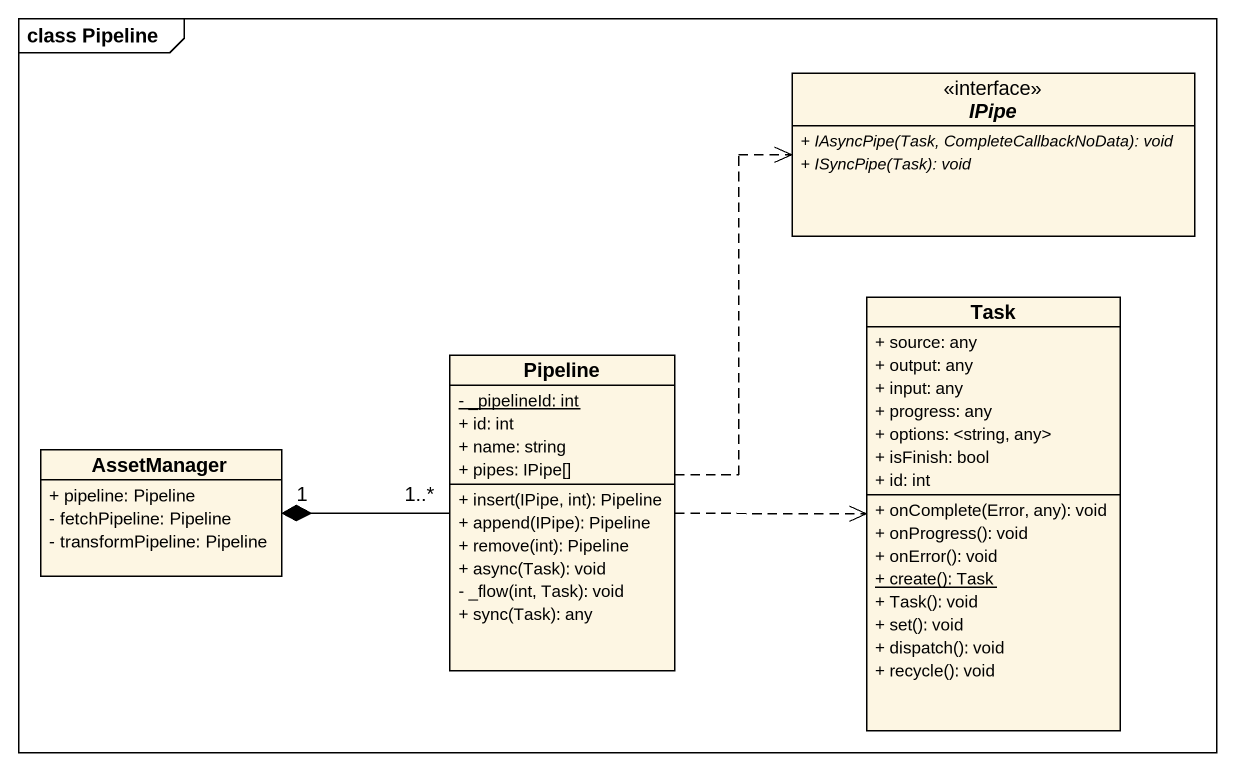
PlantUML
@startuml
mainframe class Pipeline
hide circle
hide empty members
skinparam classAttributeIconSize 0
interface IPipe {
  {abstract} + IAsyncPipe(Task, CompleteCallbackNoData): void
  {abstract} + ISyncPipe(Task): void
}
class Pipeline {
  {static} - _pipelineId: int
  + id: int
  + name: string
  + pipes: IPipe[]
  + insert(IPipe, int): Pipeline
  + append(IPipe): Pipeline
  + remove(int): Pipeline
  + async(Task): void
  - _flow(int, Task): void
  + sync(Task): any
}
class Task {
  + source: any
  + output: any
  + input: any
  + progress: any
  + options: <string, any>
  + isFinish: bool
  + id: int
  + onComplete(Error, any): void
  + onProgress(): void
  + onError(): void
  {static} + create(): Task
  + Task(): void
  + set(): void
  + dispatch(): void
  + recycle(): void
}
class AssetManager {
  + pipeline: Pipeline
  - fetchPipeline: Pipeline
  - transformPipeline: Pipeline
}
Pipeline .up.> IPipe
Pipeline .right.> Task
Pipeline "1..*" -left-* "1" AssetManager
@enduml
